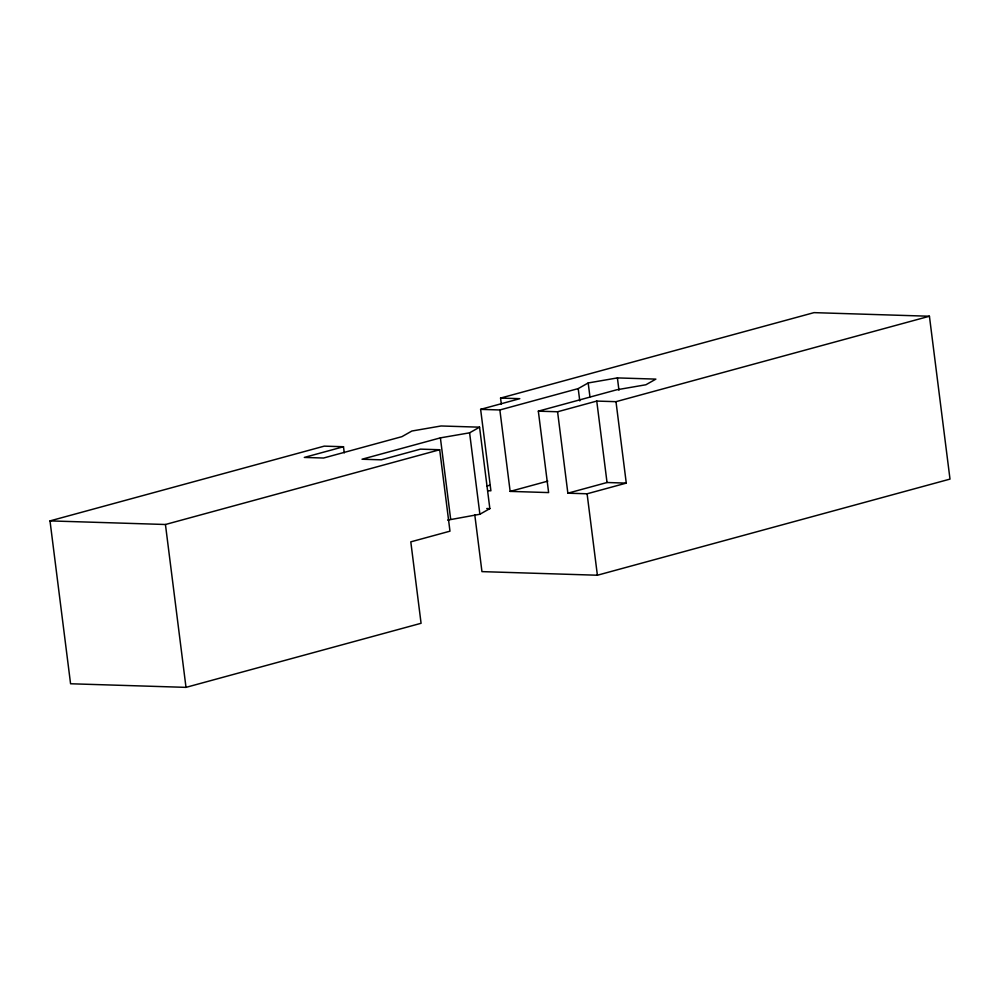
<?xml version="1.0" encoding="UTF-8"?>
<svg xmlns="http://www.w3.org/2000/svg" width="1000" height="1000" viewBox="0 0 1000 1000"><rect width="100%" height="100%" fill="white"/><g stroke="black" fill="none" stroke-linecap="round" stroke-linejoin="round"><path stroke-width="1.5" d="M344.275 452.887L343.488 446.737L324.25 446.138L50 520.9L70.575 683.763L186 687.362L421.075 623.288L410.8 541.85L449.975 531.175L439.688 449.738L420.45 449.137L381.262 459.825L362.025 459.225L440.387 437.863L469.6 432.825L479.562 427.175L489.85 508.612L479.888 514.25L447.663 520.112M499.862 409.963L578.212 388.6L588.188 382.962L617.4 377.912L655.875 379.113L645.9 384.762L616.7 389.8L538.337 411.163L548.625 492.587L510.15 491.388L499.862 409.963L480.625 409.363L490.913 490.788L487.95 490.7M501.337 404.225L500.562 398.075L814 312.638L929.425 316.238L950 479.1L597.388 575.225L481.95 571.625L474.775 514.775M343.488 446.737L304.312 457.425L323.55 458.025L401.912 436.662L411.875 431.025L441.087 425.975L479.562 427.175M480.625 409.363L519.8 398.675L500.562 398.075M538.337 411.163L557.575 411.763L596.75 401.075L615.988 401.675L929.425 316.238M50 520.9L165.438 524.5L439.688 449.738M486.737 486.087L489.75 485.262M510.15 491.388L547.812 481.125M557.575 411.763L567.863 493.188L607.038 482.512L626.275 483.113L615.988 401.675M567.863 493.188L587.1 493.787L626.275 483.113M486.775 508.512L489.85 508.612M617.4 377.912L618.95 390.213M596.75 401.075L607.038 482.512M588.188 382.962L589.938 396.788M578.212 388.6L579.775 400.887M587.1 493.787L597.388 575.225M469.6 432.825L479.888 514.25M440.387 437.863L450.675 519.288M165.438 524.5L186 687.362"/></g></svg>
